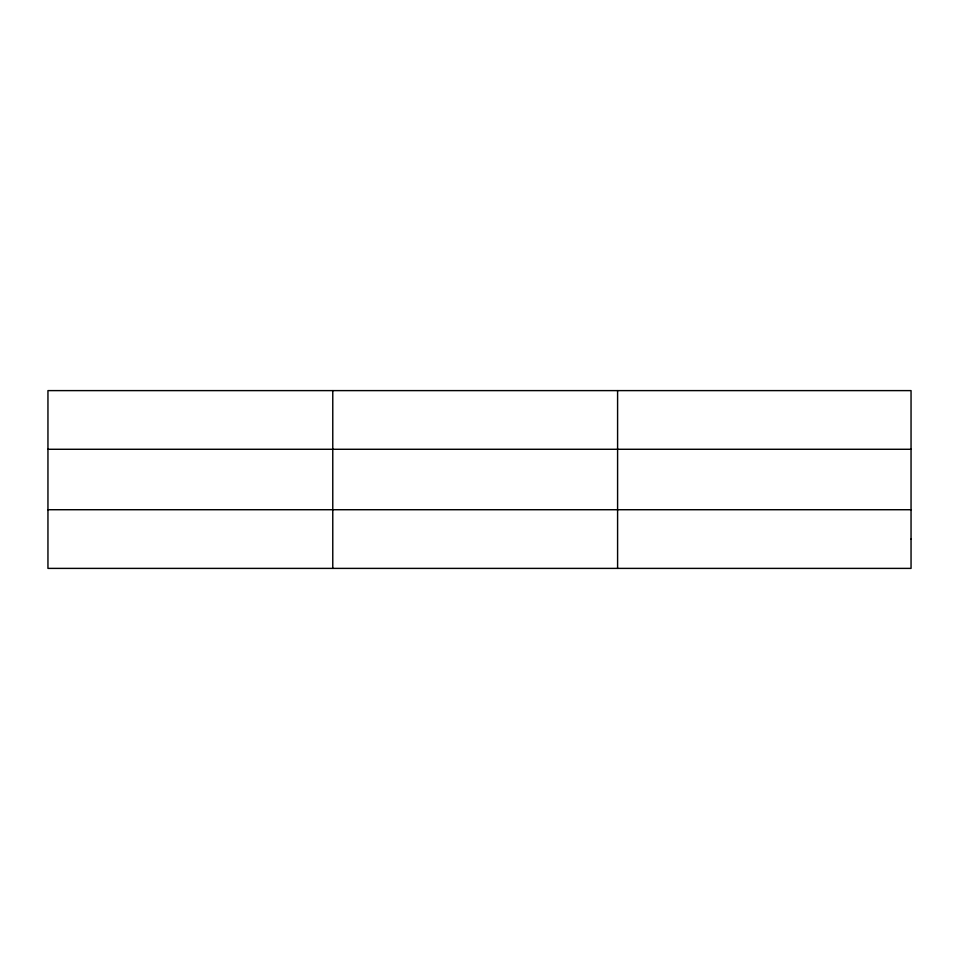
<?xml version="1.0" encoding="UTF-8"?>
<svg xmlns="http://www.w3.org/2000/svg" width="959" height="959" viewBox="0 0 959 959"><rect width="100%" height="100%" fill="white"/><g stroke="black" fill="none" stroke-linecap="round" stroke-linejoin="round"><path stroke-width="1.44" d="M332.773 568.387L332.773 390.613M617.596 568.387L617.596 390.613M47.95 449.28L911.05 449.28M47.95 509.72L911.05 509.72M911.05 539.054L911.05 568.387L47.95 568.387L47.95 390.613L911.05 390.613L911.05 539.054"/></g></svg>
